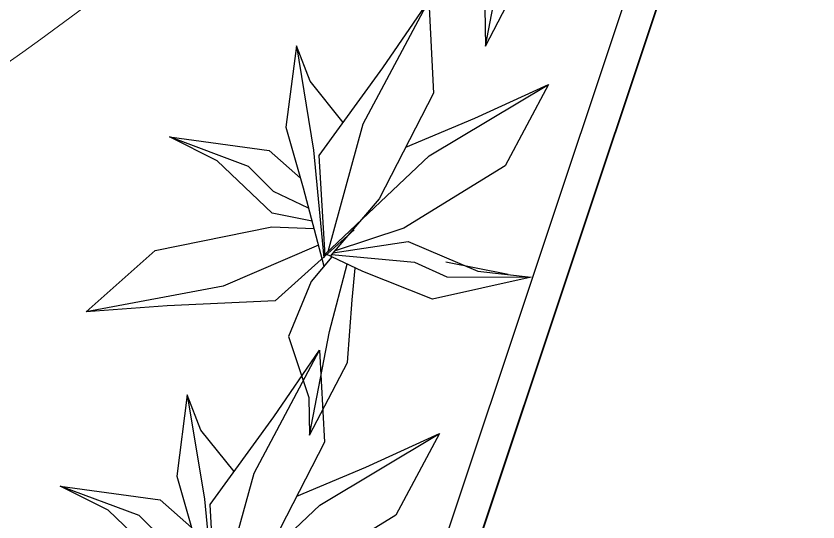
# Model space of a CAD drawing. Header units: metres. Extents: x 251860 to 269438, y 1966787 to 1972367.
# Drawn here: x 253628.117 to 253631.282, y 1969011.789 to 1969013.787 of the extents above; entities that cross this region are included whole.
import ezdxf

# ---------------------------------------------------------------- set-up
doc = ezdxf.new("R2010")
doc.units = ezdxf.units.M
doc.header["$MEASUREMENT"] = 0
doc.layers.get('0').update_dxf_attribs({"linetype": 'CONTINUOUS', "lineweight": 100})
doc.layers.add('PDF3_POINTS_line', color=6, linetype='CONTINUOUS')
doc.layers.add('zelen', color=74, linetype='CONTINUOUS')
doc.layers.add('Wall', color=7, linetype='CONTINUOUS', lineweight=20)

# ---------------------------------------------------------------- blocks, each defined once
blk = doc.blocks.new('z_25')
at = {"linetype": 'ByBlock', "lineweight": -2}
for p, q in [((-76.2, 536.5), (-39.3, 750.7)), ((-61.4, 377.5), (-39.3, 750.7)), ((-39.3, 750.7), (75.6, 531)), ((-405.8, 610.9), (-193.8, 482.3)), ((-326.5, 408.5), (-405.8, 610.9)), ((-231.6, 280), (-405.8, 610.9)), ((-115.8, 339.3), (-76.2, 536.5)), ((75.6, 531), (61.4, 212.4)), ((-193.8, 482.3), (-41.1, 202.3)), ((234.2, 233.9), (362.2, 420.5)), ((362.2, 420.5), (261.8, 169.1)), ((268.5, 311.3), (362.2, 420.5)), ((-228.2, 134.9), (-326.5, 408.5)), ((0, 0), (-61.4, 377.5)), ((199.5, 254.6), (320.8, 373.9)), ((96.8, 202.2), (268.5, 311.3)), ((-1.5, 9.4), (-231.6, 280)), ((-407.2, 226.6), (-506.1, 249.7)), ((-506.1, 249.7), (-341.5, 103.5)), ((-506.1, 249.7), (-248.8, 130.2)), ((-265.3, 238.1), (-407.2, 226.6)), ((152.6, 184.8), (234.2, 233.9)), ((-41.1, 202.3), (11.3, 6.6)), ((61.4, 212.4), (6.8, 23.5)), ((8.4, 17.5), (96.8, 202.2)), ((9.9, 12), (152.6, 184.8)), ((261.8, 169.1), (95.5, 55.8)), ((-248.8, 130.2), (6, -9.8)), ((3.7, -3.9), (-228.2, 134.9)), ((-341.5, 103.5), (-180.8, 50.3)), ((-10.4, 99.5), (28, -182.6)), ((-314.5, 31.3), (-205.7, 58.5)), ((-180.8, 50.3), (24.7, -22.4)), ((95.5, 55.8), (0, 0)), ((141.9, -10.1), (76.1, 44.5)), ((-495.6, -170), (-314.5, 31.3)), ((-127.4, 31.4), (-217.4, -21.1)), ((178.1, -108.6), (55.5, 32.4)), ((-93, 19.2), (-171.1, -56.8)), ((-141.4, -78.6), (-74.3, 12.6)), ((15.6, 9.1), (39.5, -73.8)), ((-217.4, -21.1), (-311, -39.1)), ((-30.3, -2.9), (-83.2, -275.9)), ((274.3, -115.5), (141.9, -10.1)), ((-311, -39.1), (-495.6, -170)), ((-171.1, -56.8), (-370, -99.9)), ((-264.8, -372.7), (-141.4, -78.6)), ((39.5, -73.8), (126.7, -207.3)), ((-370, -99.9), (-495.6, -170)), ((378.3, -309.6), (178.1, -108.6)), ((378.3, -309.6), (274.3, -115.5)), ((28, -182.6), (-124.2, -430.2)), ((126.7, -207.3), (293.5, -253.8)), ((293.5, -253.8), (378.3, -309.6)), ((-83.2, -275.9), (-232.8, -618.5)), ((-232.8, -618.5), (-264.8, -372.7)), ((-124.2, -430.2), (-232.8, -618.5))]:
    blk.add_line(p, q, dxfattribs=at)

msp = doc.modelspace()

# ---------------------------------------------------------------- linework, layer by layer
at = {"layer": 'PDF3_POINTS_line', "lineweight": 30}
for p, q in [((253631.72091, 1969017.04429, 520.1345), (253629.51533, 1969010.42758, 520.1345)), ((253629.22604, 1969009.96521, 520.1345), (253631.48114, 1969016.72965, 520.1345))]:
    msp.add_line(p, q, dxfattribs=at)
at = {"layer": 'Wall', "lineweight": 35, "ltscale": 2}
msp.add_line((253631.72091, 1969017.04429, 520.1345), (253629.51533, 1969010.42758, 520.1345), dxfattribs=at)
at = {"layer": 'Wall', "ltscale": 2}
for centre, radius, start, end in [((253622.64985, 1969021.40683, 520.1345), 9.50924, 249.066556, 22.728144), ((253622.64697, 1969021.28558, 520.1345), 7.59451, 248.818779, 11.62241), ((253622.64697, 1969021.28558, 520.1345), 8.21773, 269.370384, 330.885615), ((253622.64697, 1969021.28558, 520.1345), 8.68514, 269.370384, 330.885615)]:
    msp.add_arc(centre, radius, start, end, dxfattribs=at)

# ---------------------------------------------------------------- block references
at = {"layer": 'zelen', "xscale": 0.0014706189071413, "yscale": 0.0014706189071413, "zscale": 0.0014706189071413, "rotation": 304.2481993212403}
for p in [(253630.03253, 1969014.38385, 520.1345), (253629.33868, 1969012.84728, 520.1345), (253628.90781, 1969011.46867, 520.1345)]:
    msp.add_blockref('z_25', p, dxfattribs=at)

doc.saveas('drawing.dxf')
